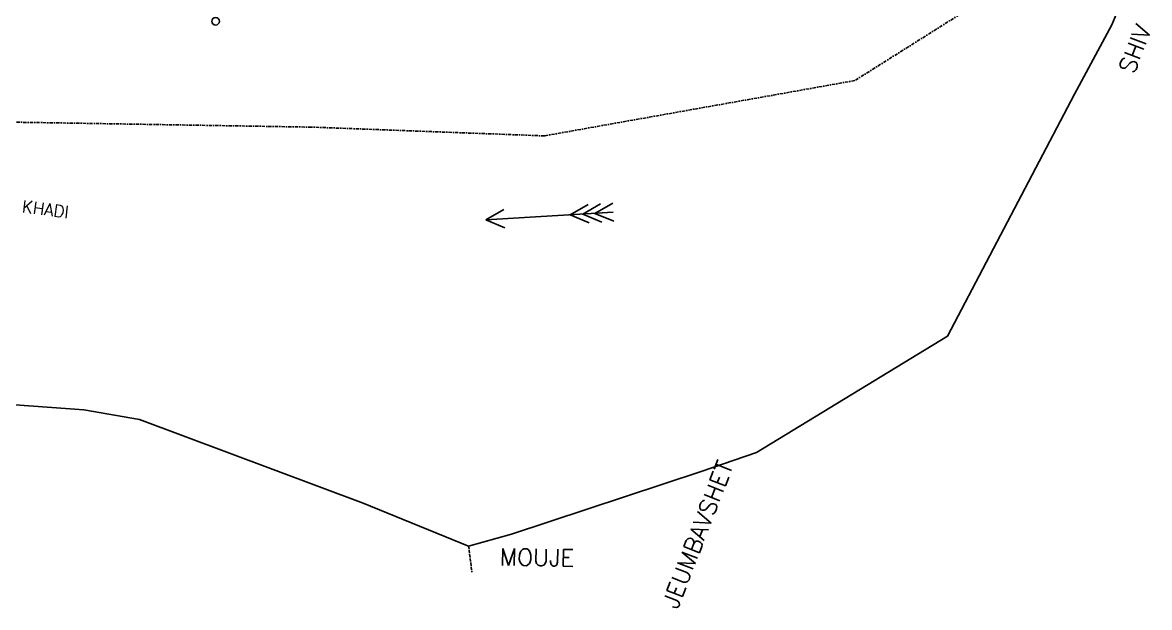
# Model space of a CAD drawing. Header units: metres. Extents: x 291285 to 296393, y 1982985 to 1990470.
# Drawn here: x 294624 to 296341, y 1982985 to 1983876 of the extents above; entities that cross this region are included whole.
import ezdxf

# ---------------------------------------------------------------- set-up
doc = ezdxf.new("R2010")
doc.units = ezdxf.units.M
doc.linetypes.add('DASHDOT', pattern=[1, 0.5, -0.25, 0, -0.25])
doc.linetypes.add('DIVIDE', pattern=[1.25, 0.5, -0.25, 0, -0.25, 0, -0.25])
for name, color, linetype in [('POLY_WATER', 4, 'Continuous'), ('SYM_STONE', 1, 'Continuous'), ('TEXT_MAPIN', 7, 'Continuous'), ('TEXT_MAPOUT', 7, 'Continuous'), ('V_BOUND_STREAM_LINE', 7, 'DASHDOT'), ('V_DIVIDE_LINE', 7, 'DIVIDE')]:
    doc.layers.add(name, color=color, linetype=linetype)
doc.styles.get("Standard").update_dxf_attribs({"font": 'simplex.shx'})

msp = doc.modelspace()

# ---------------------------------------------------------------- linework, layer by layer
for points in [[(295329.6, 1983575.1), (295356.9, 1983590.7)], [(295329.6, 1983575.1), (295523.7, 1983586.8)], [(295457.9, 1983582.9), (295485.3, 1983598.4)], [(295477, 1983584), (295504.4, 1983599.6)], [(295477, 1983584), (295506.1, 1983571.8)], [(295495.5, 1983585.1), (295522.8, 1983600.7)], [(295495.5, 1983585.1), (295524.5, 1983573)], [(295329.6, 1983575.1), (295358.6, 1983562.9)], [(295457.9, 1983582.9), (295487, 1983570.7)]]:
    msp.add_lwpolyline(points)
at = {"layer": 'POLY_WATER'}
for p, q in [((296283.1, 1983872), (296321.7, 1983965)), ((296226.6, 1983766.5), (296283.1, 1983872)), ((296032.7, 1983398.2), (296226.6, 1983766.5)), ((295742, 1983221), (296032.7, 1983398.2)), ((294481.7, 1983303.1), (294716.8, 1983286.1)), ((294716.8, 1983286.1), (294801.6, 1983271.3)), ((294801.6, 1983271.3), (295142.4, 1983143.9)), ((295657.3, 1983192.1), (295742, 1983221)), ((295368.7, 1983096.3), (295657.3, 1983192.1)), ((295142.4, 1983143.9), (295303.2, 1983078.4)), ((295303.2, 1983078.4), (295368.7, 1983096.3))]:
    msp.add_line(p, q, dxfattribs=at)
at = {"layer": 'SYM_STONE'}
msp.add_circle((294917.7, 1983877.6), 5.69, dxfattribs=at)
at = {"layer": 'V_BOUND_STREAM_LINE', "ltscale": 10}
for p, q in [((296119, 1983930.5), (295891.7, 1983787.3)), ((295891.7, 1983787.3), (295418.7, 1983703.1)), ((295063.6, 1983716.4), (294533.4, 1983725.2)), ((295418.7, 1983703.1), (295063.6, 1983716.4))]:
    msp.add_line(p, q, dxfattribs=at)
at = {"layer": 'V_DIVIDE_LINE', "ltscale": 10}
msp.add_line((295303.2, 1983078.4), (295308.2, 1983038.4), dxfattribs=at)

# ---------------------------------------------------------------- texts
at = {"layer": 'TEXT_MAPIN'}
msp.add_text('KHADI', height=18.52, rotation=352.4629, dxfattribs=at).set_placement((294621.6, 1983586.9))
at = {"layer": 'TEXT_MAPOUT'}
for s, height, rotation, p in [('SHIV', 25.72, 68.7467, (296317, 1983796)), ('JEUMBAVSHET', 25.723, 68.7467, (295621.2, 1982980.9)), ('MOUJE', 25.72, 359.1039, (295350.5, 1983049.1))]:
    msp.add_text(s, height=height, rotation=rotation, dxfattribs=at).set_placement(p)

doc.saveas('drawing.dxf')
